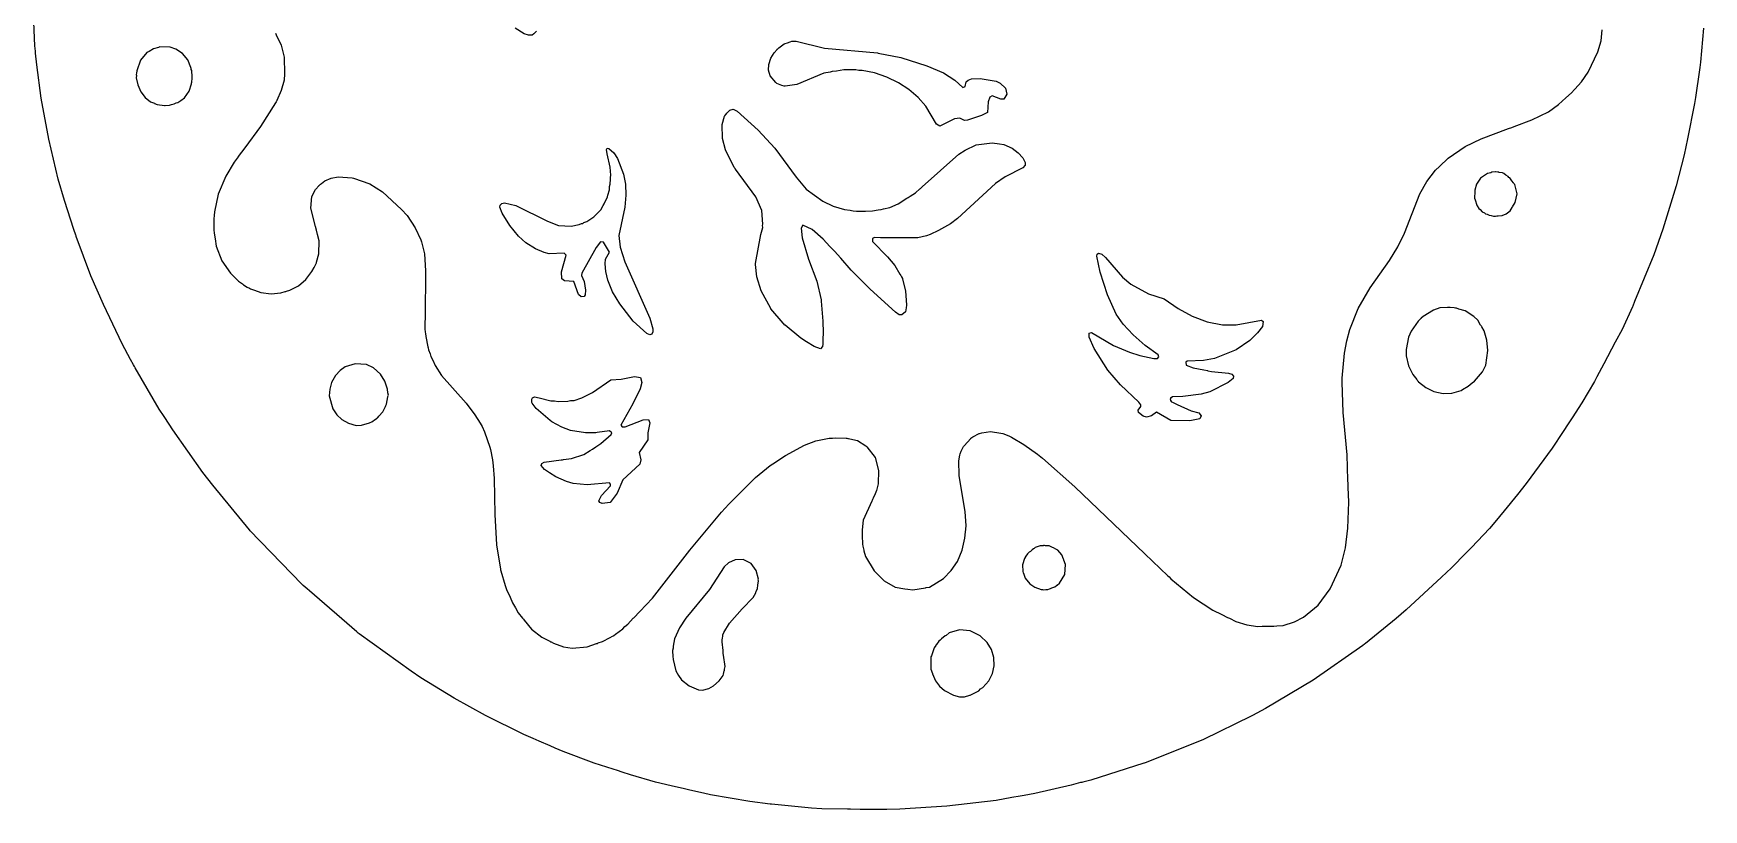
# Model space of a CAD drawing. Header units: millimetres. Extents: x 0 to 299, y 0 to 300.
# Drawn here: x 0.6 to 299.1, y 0.2 to 138.9 of the extents above; entities that cross this region are included whole.
import ezdxf

# ---------------------------------------------------------------- set-up
doc = ezdxf.new("R2010")
doc.units = ezdxf.units.MM
doc.layers.add('CUT', color=7, linetype='CONTINUOUS')

msp = doc.modelspace()

# ---------------------------------------------------------------- linework, layer by layer
at = {"layer": 'CUT'}
for points in [[(299.0587, 139.8134), (298.4959, 133.7529), (298.3804, 132.7872), (298.3307, 132.393), (297.5955, 127.4183), (297.4231, 126.3746), (296.1971, 120.0412), (295.5918, 117.1956), (294.6376, 113.4981), (294.1398, 111.6628), (291.7987, 103.9276), (290.1735, 99.3106), (286.7299, 90.9584), (286.4055, 90.1714), (286.3527, 90.0434), (284.4907, 85.9864), (283.2815, 83.7128), (281.2426, 79.8791), (279.9914, 77.5264), (279.5608, 76.7168), (277.3223, 72.8578), (275.5642, 70.1896), (274.8521, 69.1088), (273.9489, 67.738), (272.0193, 64.8094), (267.3509, 58.4715), (265.7702, 56.5161), (263.406, 53.5915), (262.5911, 52.5835), (262.3305, 52.2611), (260.7891, 50.4452), (257.5802, 47.0368), (255.8018, 45.2286), (254.8452, 44.256), (254.0629, 43.4607), (254.0041, 43.4008), (252.2421, 41.7218), (245.9254, 35.9112), (244.1004, 34.3834), (238.6436, 29.917), (238.4802, 29.7949), (238.1622, 29.5573), (229.3017, 23.3607), (220.7649, 18.2908), (218.4257, 17.0422), (218.1764, 16.909), (209.6998, 12.7343), (199.4625, 8.6287), (199.0541, 8.4939), (199.0296, 8.4858), (199.0282, 8.4853), (189.5382, 5.4913), (188.1416, 5.14), (187.9084, 5.0814), (187.7173, 5.0333), (186.0394, 4.6114), (179.5642, 3.0986), (177.6477, 2.7554), (176.9232, 2.6256), (175.4372, 2.3595), (172.6064, 1.8526), (163.8243, 0.8097), (155.3812, 0.3026), (153.0701, 0.2457), (150.5167, 0.2216), (148.292, 0.2536), (146.6205, 0.2777), (146.0372, 0.2861), (141.479, 0.3518), (139.6167, 0.4506), (132.4808, 1.1755), (132.2838, 1.2008), (132.2186, 1.2092), (132.2169, 1.2094), (128.6255, 1.671), (121.5744, 2.8532), (120.2986, 3.1422), (117.8881, 3.6882), (116.921, 3.9073), (114.519, 4.4514), (111.7624, 5.0929), (107.2611, 6.4473), (105.7813, 6.9257), (104.9586, 7.1916), (104.1769, 7.4443), (100.8011, 8.5356), (95.2533, 10.606), (93.8252, 11.2212), (92.9188, 11.6116), (90.974, 12.4495), (89.892, 12.9156), (88.2377, 13.656), (81.3876, 17.0543), (75.738, 20.1378), (69.7859, 23.783), (68.0643, 24.9368), (58.7965, 31.6144), (58.5964, 31.7638), (58.3599, 31.9576), (49.8999, 39.2809), (49.4646, 39.6698), (48.7908, 40.2718), (48.5303, 40.5045), (48.5179, 40.5156), (41.1999, 48.0271), (40.5938, 48.6744), (39.6499, 49.6825), (39.3173, 50.0377), (39.1688, 50.1963), (32.5995, 58.1798), (30.8356, 60.4129), (25.486, 68.0551), (24.0398, 70.2384), (23.6703, 70.7962), (23.2672, 71.4046), (23.0474, 71.7365), (18.7341, 79.1653), (18.6202, 79.3745), (18.4544, 79.6792), (17.929, 80.6447), (16.4211, 83.4153), (13.0753, 90.445), (10.8292, 95.572), (8.2287, 102.5748), (8.1738, 102.7409), (8.1449, 102.8283), (7.8014, 103.8686), (6.1053, 109.0042), (5.0065, 112.8253), (3.2981, 119.9879), (1.9476, 127.3401), (1.1474, 133.2479), (0.9589, 135.3489), (0.9334, 135.6337), (0.9253, 135.7233), (0.839, 136.686), (0.5587, 142.3455)], [(43.8143, 138.8991), (43.9659, 138.6443), (44.8334, 136.7673), (45.3569, 134.6498), (45.4099, 131.6386), (45.3605, 130.5087), (44.8203, 128.6542), (44.0725, 126.8916), (44.0365, 126.8244), (44.0115, 126.7778), (43.9452, 126.6543), (43.8511, 126.479), (41.1557, 122.2266), (38.3467, 118.4566), (37.183, 116.9092), (37.1338, 116.8288), (36.4206, 115.8717), (34.9642, 113.402), (33.5533, 110.1432), (32.8951, 107.0308), (32.8761, 106.3504), (32.78, 105.7433), (32.8157, 104.1902), (32.8075, 103.8986), (32.8254, 103.7674), (32.8389, 103.1767), (33.0433, 102.1674), (33.2164, 100.8959), (34.2058, 98.226), (35.7655, 96.034), (37.2372, 94.6224), (37.9286, 94.1326), (38.0096, 94.0602), (38.1291, 93.9906), (38.7697, 93.5368), (39.1704, 93.3833), (39.3733, 93.2649), (40.0632, 93.0412), (41.2264, 92.5955), (43.0484, 92.38), (44.773, 92.526), (45.5787, 92.7565), (45.6774, 92.7673), (45.7912, 92.8172), (46.4074, 92.9935), (47.9244, 93.8101), (49.2385, 94.9196), (50.3486, 96.3222), (50.7149, 97.0687), (51.0618, 97.6609), (51.1303, 97.9151), (51.1809, 98.0182), (51.5806, 99.4895), (51.6029, 101.8021), (51.3147, 102.9301), (51.1707, 103.7308), (50.9493, 104.3602), (50.1133, 107.6325), (50.3007, 109.7163), (50.9578, 110.9689), (51.6178, 111.7334), (51.6515, 111.7621), (51.6676, 111.7757), (51.8421, 111.9243), (52.0363, 112.0896), (52.6702, 112.5544), (53.759, 113.0215), (54.9988, 113.2711), (57.5433, 113.0975), (57.7609, 113.0483), (60.684, 112.0031), (62.9713, 110.5539), (66.3427, 107.4514), (67.3472, 106.3223), (68.7999, 104.1383), (69.7819, 101.978), (69.8408, 101.8241), (69.8929, 101.6511), (70.4294, 99.4907), (70.6446, 96.4397), (70.5488, 88.1212), (70.496, 87.0987), (70.5307, 86.5506), (70.5243, 85.9936), (70.5903, 85.6083), (70.6183, 85.1644), (70.7007, 84.8427), (70.7029, 84.7532), (71.0237, 82.8981), (71.0862, 82.713), (71.1509, 82.3352), (71.4514, 81.631), (71.6122, 81.1547), (71.9331, 80.5021), (72.3454, 79.5359), (73.4685, 77.7867), (77.8896, 72.7964), (79.479, 70.7467), (80.41, 69.2481), (80.7632, 68.6422), (81.1852, 67.7334), (82.1599, 64.9788), (82.2777, 64.5773), (82.6088, 62.6872), (82.7429, 61.6591), (82.9167, 59.3508), (83.0077, 52.9228), (83.3368, 47.5187), (84.0232, 43.169), (84.0664, 43.0219), (84.0854, 42.8922), (84.8751, 40.2655), (85.0956, 39.5138), (85.7797, 38.1647), (86.2086, 37.1733), (86.7453, 36.2604), (87.1884, 35.3866), (87.958, 34.4447), (88.1248, 34.21), (88.2803, 34.0504), (89.5721, 32.4695), (91.4547, 31.0507), (92.8712, 30.2895), (93.0049, 30.203), (93.0785, 30.1781), (93.495, 29.9542), (95.2706, 29.2937), (96.857, 29.0389), (99.5573, 29.3039), (101.2211, 29.8842), (101.3675, 29.9194), (101.5017, 29.9821), (102.2666, 30.2488), (103.6311, 30.9752), (104.0747, 31.1821), (104.2079, 31.2823), (104.2857, 31.3237), (104.5679, 31.5531), (105.8805, 32.5403), (106.2557, 32.9248), (106.7931, 33.3615), (107.7738, 34.3891), (107.8736, 34.4738), (108.9641, 35.6363), (111.2013, 37.9805), (117.8986, 46.5918), (123.5508, 53.3799), (124.8464, 54.7931), (129.5688, 59.4909), (129.6075, 59.5266), (132.2609, 61.6732), (133.1626, 62.2955), (134.1364, 62.9564), (134.9756, 63.4951), (138.3791, 65.3233), (140.3759, 66.0902), (142.7561, 66.5521), (143.3201, 66.5831), (143.3746, 66.5861), (143.3953, 66.5872), (143.9279, 66.6165), (145.7955, 66.5732), (145.9472, 66.5459), (146.1012, 66.5127), (146.2146, 66.4882), (146.4792, 66.431), (147.862, 66.1323), (149.3093, 65.1851), (149.5189, 65.0432), (150.9769, 63.1395), (151.6131, 60.8047), (151.56, 58.4341), (151.5596, 58.4326), (151.5574, 58.4251), (151.5465, 58.3876), (151.2101, 57.2339), (151.0148, 56.6513), (150.6588, 55.8495), (150.5527, 55.6106), (150.4672, 55.418), (150.4274, 55.3284), (148.8818, 51.9247), (148.6833, 50.1737), (148.6877, 50.0352), (148.6829, 50.0065), (148.6887, 49.6126), (148.6549, 49.4092), (148.6991, 48.9071), (148.7136, 47.9298), (148.7631, 47.6639), (148.7757, 47.2674), (148.9692, 46.5581), (148.9792, 46.504), (148.9918, 46.475), (149.272, 45.4476), (150.8393, 42.8647), (152.603, 41.1013), (154.5739, 39.9574), (156.2911, 39.6339), (156.8097, 39.6261), (157.7213, 39.4946), (160.0131, 39.8456), (160.0925, 39.8826), (160.7039, 39.9798), (163.2137, 41.4732), (164.5919, 42.9088), (165.6892, 44.5519), (166.5405, 46.5559), (167.0367, 48.7035), (167.14, 49.8605), (167.1818, 50.2608), (167.18, 50.3083), (167.24, 50.981), (167.0888, 53.4305), (166.0156, 59.8752), (165.9552, 62.5506), (166.1141, 63.5523), (166.167, 63.7675), (166.376, 64.2784), (166.7903, 65.0544), (166.9179, 65.2117), (168.0902, 66.5362), (168.0905, 66.5364), (168.0924, 66.5376), (168.1028, 66.5443), (168.4715, 66.7813), (169.5673, 67.3897), (169.5784, 67.393), (169.5878, 67.3958), (169.6689, 67.4201), (170.0596, 67.5368), (171.6077, 67.7695), (171.608, 67.7695), (171.6083, 67.7695), (171.6089, 67.7695), (171.61, 67.7695), (173.479, 67.4883), (173.8254, 67.3936), (174.8747, 66.9852), (175.3695, 66.7481), (177.5626, 65.417), (180.0154, 63.6908), (180.8983, 62.9994), (186.6642, 57.8649), (199.2171, 45.9012), (203.3086, 41.9693), (203.5242, 41.7963), (203.8649, 41.4715), (207.918, 38.1328), (211.3371, 35.8714), (212.9311, 35.086), (213.9416, 34.5384), (214.3338, 34.3949), (215.4687, 33.8358), (217.4117, 33.2267), (219.3848, 32.9296), (220.1685, 32.9608), (222.2778, 32.9654), (222.7714, 33.0645), (223.9278, 33.1106), (225.9588, 33.7417), (227.5579, 34.5971), (230.1796, 36.7129), (232.3384, 39.6651), (234.2721, 43.9132), (235.0774, 46.9548), (235.4915, 50.4786), (235.6409, 55.1146), (235.5448, 57.8429), (235.5516, 58.414), (235.5021, 59.0554), (235.3423, 63.5931), (234.6535, 71.1729), (234.4614, 76.6059), (234.4639, 77.069), (234.4647, 77.2108), (234.465, 77.2722), (234.4652, 77.3128), (234.8933, 81.7666), (235.3196, 83.9322), (235.8347, 85.9569), (237.3167, 89.7599), (239.4721, 93.4419), (242.947, 98.3255), (244.434, 100.7632), (245.5982, 103.1814), (248.3208, 110.2119), (249.5862, 112.444), (251.1593, 114.4451), (251.8389, 115.1244), (253.3847, 116.5706), (256.4458, 118.6991), (259.2795, 120.0543), (264.1684, 121.8777), (264.7941, 122.0923), (265.2101, 122.2662), (268.3422, 123.4344), (271.3155, 124.8919), (273.1397, 126.1587), (274.4206, 127.3743), (275.4631, 128.2476), (275.9894, 128.8632), (276.0264, 128.8983), (277.2182, 130.2118), (278.4397, 131.9563), (280.1409, 135.5699), (280.7295, 137.5533), (280.9607, 139.5237)], [(90.4801, 139.3081), (90.0139, 138.8202), (89.6966, 138.579), (89.0286, 138.537), (88.2511, 138.7782), (86.6588, 139.8252)]]:
    msp.add_lwpolyline(points, dxfattribs=at)
for points in [[(133.2389, 130.1179), (132.2346, 131.3026), (131.953, 132.3029), (131.9791, 133.3533), (132.3281, 134.4314), (132.9195, 135.4276), (133.4634, 136.0151), (133.5152, 136.0662), (133.6039, 136.1538), (133.6458, 136.1953), (133.7779, 136.3257), (134.7561, 136.9963), (135.496, 137.2779), (135.5028, 137.2801), (135.6097, 137.3152), (135.833, 137.3886), (136.1146, 137.481), (136.8966, 137.4844), (141.9444, 136.2289), (151.4463, 135.395), (151.5605, 135.3774), (155.603, 134.6037), (160.216, 133.0759), (163.1945, 131.8129), (165.2594, 130.5403), (166.6944, 129.2261), (167.0723, 129.3743), (167.2356, 130.2197), (167.6297, 130.5514), (168.2127, 130.7521), (169.7782, 130.8424), (172.647, 130.3484), (173.3634, 129.9854), (174.3047, 129.1262), (174.5146, 128.0379), (174.0203, 127.1577), (173.4628, 127.1105), (171.8995, 127.7335), (171.4777, 127.4948), (171.1876, 126.6481), (171.0505, 124.7674), (170.0044, 124.1875), (167.4958, 123.3588), (166.9734, 123.3374), (166.1472, 123.7259), (165.1992, 123.6408), (162.5541, 122.3108), (161.9902, 122.6886), (160.068, 125.8663), (158.6821, 127.4584), (157.0092, 128.8603), (155.1852, 130.0473), (153.0702, 131.0747), (150.907, 131.8116), (148.6764, 132.2462), (148.0789, 132.274), (147.5516, 132.3655), (146.1262, 132.3974), (145.9274, 132.3741), (145.4206, 132.3977), (144.0716, 132.1567), (143.3207, 132.0688), (142.959, 131.9581), (141.8243, 131.7554), (136.974, 129.7628), (134.914, 129.4583), (134.8409, 129.4475), (134.8389, 129.4472), (134.8378, 129.447), (134.7571, 129.4537), (134.3033, 129.5813), (133.4429, 129.9352), (133.4417, 129.9364), (133.4371, 129.9404), (133.4153, 129.96)], [(28.7445, 132.6815), (28.7178, 132.7431), (28.7106, 132.7897), (28.1517, 134.1298), (27.1977, 135.2669), (26.0015, 136.0444), (24.9974, 136.4375), (23.1523, 136.502), (22.8919, 136.3855), (22.0441, 136.1307), (21.2235, 135.639), (20.8558, 135.4744), (19.7148, 134.1146), (19.0331, 132.1921), (19.0067, 131.78), (18.928, 131.5209), (18.9781, 131.3331), (18.9526, 130.934), (19.2009, 129.6894), (19.7578, 128.4277), (20.519, 127.4502), (21.5122, 126.686), (22.1913, 126.3898), (22.2105, 126.3791), (22.2213, 126.3767), (22.7065, 126.1652), (23.991, 125.9723), (24.118, 126.0022), (24.8591, 126.0485), (25.2445, 126.199), (25.7193, 126.2773), (26.0593, 126.4598), (26.3849, 126.5365), (26.8875, 126.9044), (26.8886, 126.905), (26.8895, 126.9058), (27.548, 127.3877), (28.3726, 128.5616), (28.8226, 129.8821), (28.8387, 130.0748), (28.856, 130.1322), (28.9105, 130.9316), (28.941, 131.2962), (28.9371, 131.3217), (28.9426, 131.4017), (28.8589, 131.9426), (28.8593, 132.2759), (28.7805, 132.4486)], [(130.5763, 102.9431), (130.9019, 104.2008), (130.8757, 104.541), (130.9287, 104.8239), (130.7631, 107.2613), (129.6933, 109.7063), (126.065, 114.6015), (126.0291, 114.6508), (125.9977, 114.6939), (125.9771, 114.7221), (125.8277, 114.9271), (124.2327, 118.0683), (123.7173, 120.0891), (123.6277, 122.6173), (124.0906, 124.0811), (124.1479, 124.1605), (124.3231, 124.403), (124.3543, 124.4462), (124.481, 124.6217), (125.0279, 125.1916), (125.5985, 125.3569), (125.6031, 125.3569), (125.6034, 125.3569), (125.6051, 125.3568), (125.6192, 125.3566), (126.307, 125.0164), (130.0626, 121.5909), (133.0442, 118.3673), (136.8536, 113.2087), (138.6946, 111.0456), (141.6442, 108.8972), (143.5042, 108.0252), (145.5116, 107.4264), (146.5056, 107.2894), (146.7972, 107.2287), (147.0663, 107.2122), (147.635, 107.1338), (148.2317, 107.1407), (148.7953, 107.1061), (149.2741, 107.1526), (150.5414, 107.1671), (151.527, 107.3715), (152.0807, 107.4253), (152.477, 107.5685), (153.6186, 107.8053), (155.0941, 108.4214), (156.6592, 109.4288), (156.9026, 109.5457), (157.2675, 109.8204), (158.2048, 110.4238), (158.9612, 111.0955), (159.095, 111.1963), (159.4129, 111.4967), (165.9368, 117.2909), (167.0626, 118.0407), (169.0521, 118.9583), (171.9366, 119.3295), (173.2193, 119.1621), (173.9814, 119.0388), (175.4742, 118.3522), (176.5577, 117.5696), (177.3936, 116.6658), (177.7967, 115.8263), (177.7925, 115.3162), (177.4, 114.8733), (174.2412, 113.2442), (172.527, 112.093), (165.7231, 105.8304), (164.4432, 104.8573), (162.3375, 103.6844), (160.8284, 102.9474), (160.1968, 102.6893), (158.6415, 102.3458), (151.9683, 102.3449), (150.922, 102.445), (150.5812, 102.3061), (150.581, 102.2172), (150.5335, 102.2029), (150.5251, 101.7), (153.2331, 98.9593), (154.5044, 97.4302), (155.4354, 95.8786), (155.5694, 95.6554), (155.7071, 95.3942), (155.8635, 95.0734), (155.8783, 95.0367), (155.8911, 95.005), (156.4057, 92.8984), (156.5709, 90.3092), (156.5363, 89.8334), (156.3992, 89.1445), (155.7742, 88.5834), (155.3134, 88.6192), (154.6066, 89.0936), (150.0912, 93.1862), (146.7354, 96.602), (144.8387, 98.7026), (143.7265, 100.0011), (142.9127, 100.8358), (141.735, 102.1401), (139.7407, 103.8329), (138.0902, 104.6382), (137.7882, 104.0636), (137.9378, 102.3673), (139.0877, 98.5365), (140.5639, 94.6455), (141.3457, 91.2771), (141.3683, 91.0258), (141.6345, 87.4869), (141.6788, 85.3759), (141.6495, 84.2495), (141.6479, 84.1877), (141.6433, 84.0127), (141.6219, 83.1892), (141.6054, 83.0386), (141.5653, 82.9696), (141.242, 82.5546), (140.0748, 82.9764), (138.7574, 83.779), (137.7423, 84.4118), (134.8948, 86.7715), (134.8947, 86.7716), (134.8943, 86.772), (134.8828, 86.7835), (134.6051, 87.0616), (134.5549, 87.1119), (132.3785, 89.7025), (132.3453, 89.7488), (130.6418, 92.8823), (129.8267, 95.3667), (129.5942, 97.5685), (129.6035, 97.719), (129.6108, 97.7892)], [(100.7015, 106.0832), (101.9727, 107.3821), (102.366, 108.1556), (102.5514, 108.4102), (103.1632, 109.6922), (103.22, 109.9932), (103.4906, 110.9182), (103.5486, 111.5128), (103.6293, 111.9439), (103.6251, 112.1416), (103.7208, 112.6491), (103.7099, 113.1643), (103.7502, 113.5767), (103.6574, 114.9756), (103.1058, 117.3794), (102.9668, 118.1238), (103.1105, 118.3627), (103.4188, 118.3408), (104.2698, 117.5681), (104.9657, 116.5188), (106.015, 113.7298), (106.3558, 111.9365), (106.4459, 109.9837), (106.2655, 107.8639), (105.1942, 102.7934), (105.4298, 100.723), (106.2869, 98.0992), (110.7107, 88.0267), (111.2353, 86.1325), (111.294, 85.5639), (111.1142, 85.135), (110.7051, 85.0144), (110.1796, 85.2654), (107.765, 87.4681), (105.35, 90.5446), (104.0776, 92.7231), (103.2179, 94.7841), (102.85, 96.3339), (102.7272, 97.6953), (102.8005, 98.5374), (103.5407, 99.7717), (102.4419, 101.6144), (101.9292, 101.6425), (101.1252, 100.6291), (98.5555, 96.0287), (98.4906, 95.6106), (98.9883, 94.5737), (99.2589, 93.0413), (99.1936, 92.1705), (98.9803, 91.8534), (98.4362, 91.8231), (97.9741, 92.2086), (97.1409, 94.5595), (95.4956, 94.6528), (95.0091, 95.0246), (94.9568, 96.2888), (95.7564, 99.2921), (95.4068, 99.6487), (92.717, 99.5309), (91.8526, 99.7242), (90.2906, 100.4003), (88.569, 101.473), (87.2401, 102.6372), (85.7017, 104.5408), (84.3428, 106.7786), (83.9111, 107.8345), (83.9526, 108.2052), (84.2529, 108.5148), (84.7659, 108.6303), (86.7739, 108.1453), (92.4511, 105.3418), (94.4265, 104.55), (96.6897, 104.4438), (98.1131, 104.738), (98.5299, 104.9109), (98.7287, 104.9488), (98.92, 105.0729), (99.4445, 105.2906)], [(263.3718, 113.862), (263.208, 113.8963), (263.128, 113.9439), (262.5277, 114.0482), (262.4822, 114.0698), (262.4136, 114.068), (262.2629, 114.0942), (261.9199, 114.1661), (261.8864, 114.1597), (261.8776, 114.1612), (261.1963, 114.081), (261.0302, 113.9949), (260.4474, 113.8827), (259.173, 113.0319), (258.4482, 111.9579), (258.1493, 110.8484), (258.1574, 110.6326), (258.1313, 109.4189), (258.2128, 109.1605), (258.214, 109.1309), (258.5147, 108.1783), (258.5294, 108.1573), (258.535, 108.1393), (258.5733, 108.0945), (258.9175, 107.6026), (259.15, 107.4189), (259.4798, 107.0325), (259.922, 106.809), (260.1045, 106.6648), (260.3548, 106.5902), (260.7417, 106.3946), (261.1146, 106.3637), (261.5179, 106.2435), (261.6772, 106.2548), (261.8562, 106.2066), (262.0844, 106.2834), (262.2585, 106.269), (262.3522, 106.3024), (263.0645, 106.3526), (263.7681, 106.634), (264.472, 107.1979), (264.8246, 107.7652), (264.8689, 107.8029), (264.9245, 107.9258), (265.3901, 108.6749), (265.7524, 110.193), (265.306, 111.8726), (265.1431, 112.0884), (265.1077, 112.2036), (264.8049, 112.5362), (264.4009, 113.0712), (264.277, 113.1663), (264.1422, 113.3401), (263.7366, 113.5816)], [(190.6209, 99.071), (190.6789, 99.4266), (190.9301, 99.6146), (191.5114, 99.4379), (192.1934, 98.8527), (195.2259, 95.3427), (196.7159, 94.0644), (199.8721, 92.3693), (202.6708, 91.48), (205.1481, 89.7594), (207.6342, 88.3715), (210.3631, 87.3658), (213.08, 86.837), (215.5168, 86.8398), (220.025, 87.646), (220.3357, 87.4386), (220.2311, 86.5324), (219.3502, 85.3681), (217.9531, 84.0345), (215.521, 82.3667), (211.6426, 80.8255), (209.7012, 80.4632), (206.756, 80.3169), (206.5004, 80.1546), (206.5756, 79.6299), (207.8452, 79.1643), (209.7567, 78.7683), (210.3935, 78.6328), (210.4319, 78.6285), (211.1127, 78.4875), (214.136, 78.188), (214.7283, 78.0122), (215.0689, 77.6744), (214.9856, 77.2314), (214.0939, 76.4928), (210.829, 74.8449), (209.288, 74.4168), (205.9951, 74.0222), (204.1695, 73.9509), (203.8783, 73.7858), (203.8788, 73.7686), (203.7884, 73.7578), (203.795, 73.6073), (203.7016, 73.5483), (203.8068, 73.338), (203.8102, 73.2592), (203.8615, 73.2286), (203.9411, 73.0694), (204.2882, 72.9736), (204.9801, 72.5602), (207.4605, 71.4799), (208.8647, 71.0756), (209.2373, 70.5505), (209.0047, 69.9975), (207.2125, 69.6868), (203.8369, 69.7466), (201.3051, 71.2051), (200.3953, 70.5688), (199.4848, 70.3225), (198.8849, 70.5003), (198.0399, 71.1431), (198.0203, 71.566), (198.4746, 72.2287), (198.4727, 72.5324), (198.1186, 72.9986), (194.8757, 76.1207), (192.6016, 78.7295), (190.1417, 82.5695), (189.2477, 84.6102), (189.238, 85.3202), (189.6407, 85.4293), (193.6082, 83.1406), (196.4729, 81.9162), (198.2911, 81.3291), (200.7924, 80.827), (201.4428, 80.8171), (201.7218, 81.1035), (201.6015, 81.4848), (199.237, 83.1078), (197.0855, 85.0465), (195.3196, 86.9318), (194.0788, 88.7029), (192.5214, 92.1783), (191.2281, 96.2366)], [(254.4718, 89.8577), (253.7493, 89.8969), (253.5397, 89.9193), (253.4607, 89.9126), (253.2871, 89.9221), (251.9205, 89.838), (250.7946, 89.4663), (248.9384, 88.3078), (248.5975, 87.9907), (248.5677, 87.9714), (248.5443, 87.9412), (248.0506, 87.4819), (246.7719, 85.6924), (246.3269, 84.6394), (245.8801, 82.3971), (245.9103, 81.2984), (246.3359, 79.5067), (247.0773, 77.9726), (247.8036, 77.065), (247.9501, 76.8368), (248.0427, 76.7661), (248.1244, 76.6641), (249.4346, 75.644), (249.9129, 75.4041), (250.0335, 75.316), (250.1587, 75.2808), (250.8447, 74.9368), (252.4853, 74.5693), (254.0518, 74.5946), (255.7383, 75.1066), (255.9456, 75.2493), (256.965, 75.8334), (257.7227, 76.4718), (258.1116, 76.7394), (259.522, 78.4089), (260.1516, 79.6258), (260.5144, 82.2541), (260.3079, 84.087), (259.826, 85.7664), (259.3972, 86.4658), (259.3371, 86.6054), (259.2086, 86.7734), (258.6854, 87.6267), (258.016, 88.3172), (256.4202, 89.3387), (255.3197, 89.6318), (254.9028, 89.7737), (254.7095, 89.7943)], [(60.0801, 79.727), (58.0648, 79.8364), (56.2859, 79.3304), (55.3699, 78.6887), (54.5285, 77.7389), (53.855, 76.5089), (53.5224, 75.3372), (53.4366, 74.1271), (54.0533, 71.8297), (54.7957, 70.7203), (55.6839, 69.9181), (56.8445, 69.2359), (58.2232, 68.8522), (59.1687, 68.8753), (60.6442, 69.3232), (60.7647, 69.3973), (61.0227, 69.4745), (61.6991, 69.9709), (61.9891, 70.1489), (62.085, 70.2541), (62.1881, 70.3298), (62.3044, 70.4946), (63.0019, 71.2593), (63.3474, 71.9732), (63.5081, 72.2009), (63.5563, 72.4047), (63.6592, 72.6173), (63.9328, 73.9655), (63.9314, 73.9902), (63.9969, 74.2671), (63.892, 74.6833), (63.8545, 75.343), (63.3939, 76.7617), (62.5809, 78.0058), (61.3303, 79.1233)], [(107.9665, 77.5897), (109.049, 77.4373), (109.3191, 76.5097), (108.9964, 75.3664), (107.7113, 72.6769), (105.539, 68.9032), (105.7886, 68.5825), (106.3001, 68.6263), (109.5455, 69.8537), (110.4657, 69.9312), (110.7559, 69.3315), (110.3473, 67.5268), (110.3912, 66.2562), (108.7957, 63.9948), (109.1382, 62.6747), (108.9665, 61.9559), (105.9008, 59.1284), (104.9141, 56.7286), (103.6294, 55.0866), (102.2363, 54.9298), (101.7684, 55.0924), (101.5962, 55.3872), (102.1127, 56.3364), (103.6687, 58.0649), (103.716, 58.3535), (103.5168, 58.6126), (99.5211, 58.2226), (97.0472, 58.4996), (95.8505, 58.8097), (93.9298, 59.6691), (92.7727, 60.3665), (91.9014, 60.9506), (91.3093, 61.6603), (91.4075, 62.0675), (91.8339, 62.2909), (94.9078, 62.6835), (95.1181, 62.6837), (95.2939, 62.7328), (96.716, 62.9144), (98.924, 63.6314), (100.0347, 64.3478), (100.4839, 64.5882), (101.0645, 65.012), (101.9644, 65.5924), (103.8228, 67.2469), (103.9308, 67.5263), (103.5283, 67.9055), (101.33, 67.5576), (101.053, 67.5422), (100.9345, 67.5356), (100.7859, 67.5273), (99.2143, 67.5021), (96.5778, 67.9359), (95.0046, 68.5424), (93.1968, 69.5137), (92.8985, 69.7046), (90.4101, 71.8691), (89.6952, 72.8501), (89.6481, 72.9704), (89.6477, 72.9715), (89.6466, 72.9743), (89.6398, 72.9917), (89.628, 73.5443), (89.7674, 73.78), (90.1112, 73.9376), (90.9211, 73.7776), (93.0408, 73.2202), (93.6924, 73.2301), (94.3533, 73.0995), (96.0552, 73.1628), (96.5273, 73.2731), (97.1836, 73.2831), (98.591, 73.7759), (100.4837, 74.7537), (103.7358, 77.0162), (105.6272, 77.1418)], [(127.2312, 36.0577), (129.1956, 38.1063), (129.6746, 38.9445), (129.6746, 39.088), (129.7581, 39.2332), (129.7715, 39.3036), (129.9785, 39.718), (130.0323, 40.3417), (130.1495, 41.0648), (130.108, 41.2197), (130.1219, 41.3804), (129.7209, 42.9268), (128.8153, 44.1714), (127.4346, 44.9049), (125.9678, 44.8392), (124.7617, 44.2753), (124.0107, 43.6132), (121.376, 39.514), (117.1765, 34.4121), (116.0477, 32.7144), (115.142, 30.7216), (114.8859, 29.3929), (114.8897, 29.0833), (114.8035, 28.639), (114.8312, 27.5036), (114.9133, 27.1506), (114.9148, 27.0239), (115.4012, 25.0188), (115.8315, 24.1727), (116.3915, 23.4019), (117.7733, 22.3083), (119.4442, 21.6418), (120.1366, 21.5559), (121.2925, 21.8626), (122.1208, 22.3392), (123.1298, 23.2072), (123.8286, 24.164), (123.8796, 24.4099), (124.0234, 25.0111), (124.049, 25.0531), (124.0451, 25.102), (124.0754, 25.2287), (124.0677, 25.3161), (124.1656, 25.7873), (123.8828, 27.814), (123.8567, 28.1039), (123.8502, 28.1767), (123.8111, 28.6117), (123.671, 30.1696), (123.6799, 30.6479), (123.7065, 30.8133), (123.724, 30.9222), (123.7578, 31.1331), (123.8042, 31.4219), (123.9449, 31.8736), (124.9736, 33.5228)], [(183.2865, 46.7336), (182.8976, 47.0069), (182.6802, 47.0536), (182.1157, 47.3515), (181.4553, 47.3567), (181.2452, 47.4156), (181.0944, 47.3688), (181.0467, 47.3599), (180.4764, 47.3643), (179.6001, 47.0517), (179.3906, 46.8792), (179.2717, 46.8275), (179.0615, 46.6083), (178.7481, 46.3502), (178.5387, 46.2252), (178.43, 46.0882), (178.2432, 45.9345), (177.9528, 45.487), (177.8184, 45.3177), (177.7917, 45.2388), (177.6965, 45.0921), (177.3249, 43.9296), (177.3825, 42.7345), (177.4704, 42.5061), (177.4732, 42.4789), (177.5009, 42.4267), (177.837, 41.5534), (178.6311, 40.5625), (179.5638, 39.9251), (180.6568, 39.5624), (180.8972, 39.5586), (181.0889, 39.4874), (181.4742, 39.5494), (181.8553, 39.5433), (182.1718, 39.6617), (182.341, 39.6889), (182.5897, 39.8179), (183.1334, 40.0212), (183.4273, 40.2523), (183.4887, 40.2842), (183.5185, 40.324), (183.9453, 40.6596), (184.8731, 42.1976), (185.0249, 43.9835), (184.7073, 44.7972), (184.7001, 44.866), (184.6464, 44.9531), (184.3321, 45.7582), (183.6414, 46.5463)], [(162.657, 30.5574), (162.6187, 30.5108), (162.3833, 30.3109), (161.9627, 29.713), (161.8504, 29.5764), (161.8249, 29.517), (161.5355, 29.1056), (161.0484, 27.7134), (160.9545, 27.4953), (160.9376, 26.2128), (160.9294, 26.0745), (160.9353, 26.0444), (160.9255, 25.3016), (161.2293, 24.5475), (161.235, 24.5185), (161.2656, 24.4573), (161.7629, 23.223), (162.49, 22.2635), (163.4042, 21.4713), (164.9927, 20.6493), (166.0567, 20.358), (166.9474, 20.3466), (167.8924, 20.6441), (167.9429, 20.6736), (167.9533, 20.6741), (169.5111, 21.4236), (169.8191, 21.7704), (170.2371, 22.0147), (171.3242, 23.2152), (171.9792, 24.5282), (172.2872, 25.8868), (172.2098, 27.4119), (171.7826, 28.8121), (170.9976, 30.0848), (169.7475, 31.2616), (168.8394, 31.7109), (168.8349, 31.7134), (168.8334, 31.7138), (167.9569, 32.1475), (166.0974, 32.3565), (164.2505, 31.7896), (163.6597, 31.3328), (163.5093, 31.2674), (162.8412, 30.6999)]]:
    msp.add_lwpolyline(points, close=True, dxfattribs=at)

doc.saveas('drawing.dxf')
